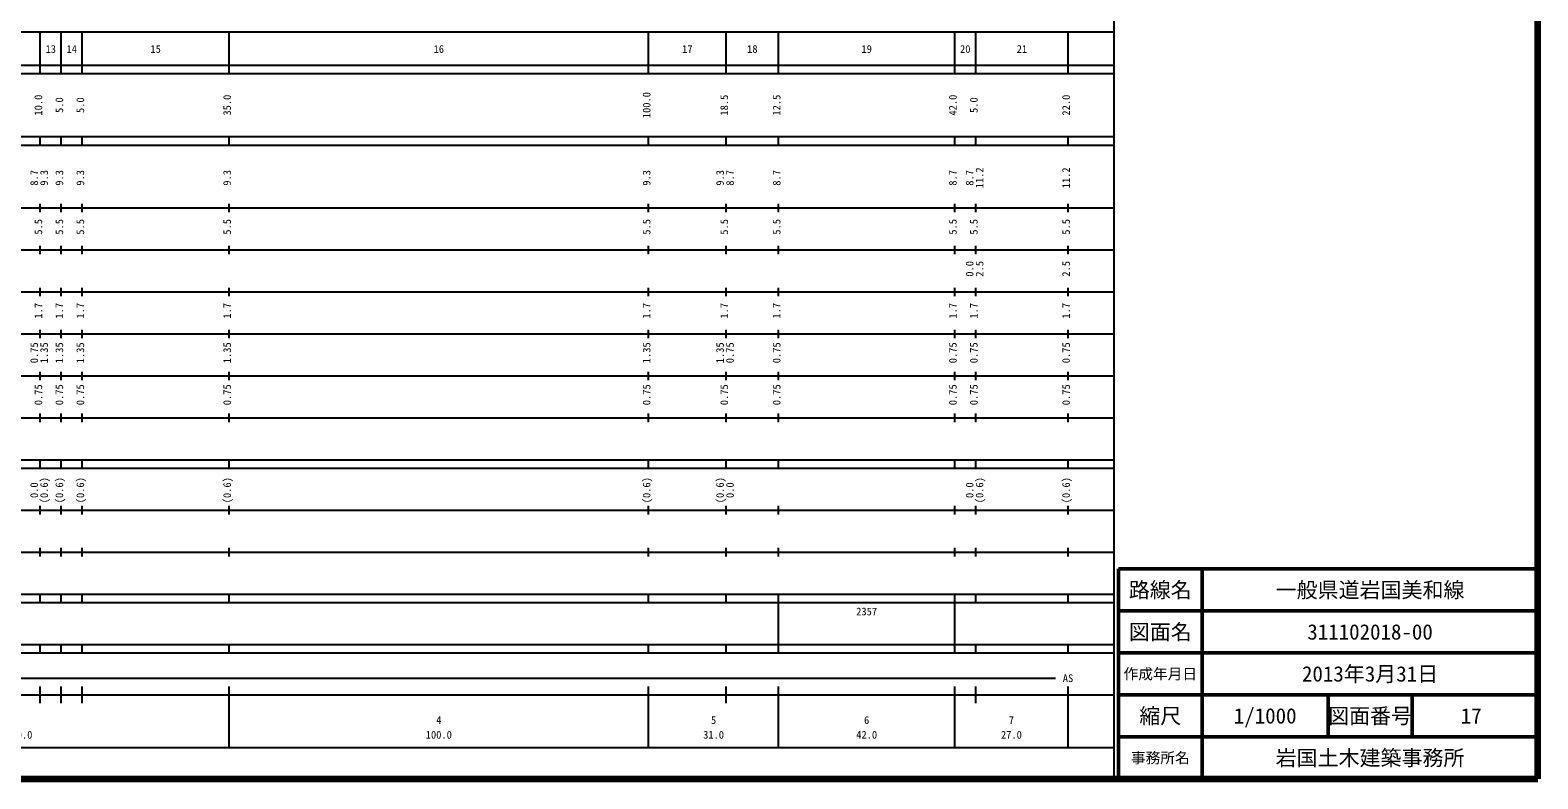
# Model space of a CAD drawing. Units: millimetres on the paper, enlarged 1000 times. Extents: x -625 to 645140, y -85230 to 274770.
# Drawn here: x 285722 to 645140, y -85230 to 93127 of the extents above; entities that cross this region are included whole.
import ezdxf
from ezdxf.enums import TextEntityAlignment as Align

# ---------------------------------------------------------------- set-up
doc = ezdxf.new("R2010")
doc.units = ezdxf.units.MM
doc.header["$LTSCALE"] = 1000
for name, color, linetype, lineweight in [('M-TTL', 2, 'Continuous', 140), ('M-TTL-BAND', 7, 'Continuous', 25), ('M-TTL-FRAM', 2, 'Continuous', 50), ('M-TTL-LINE', 7, 'Continuous', 50)]:
    doc.layers.add(name, color=color, linetype=linetype, lineweight=lineweight)
doc.layers.add('M-TTL-TXT', color=7, linetype='Continuous')
doc.styles.add('ＭＳ ゴシック', font='')
doc.styles.get('ＭＳ ゴシック').set_extended_font_data('MS Gothic')

msp = doc.modelspace()

# ---------------------------------------------------------------- linework, layer by layer
at = {"layer": 'M-TTL'}
for p, q in [((645140, -85230), (645140, 274770)), ((5140, -85230), (645140, -85230))]:
    msp.add_line(p, q, dxfattribs=at)
at = {"layer": 'M-TTL-BAND'}
for p, q in [((544140, -85230), (544140, 264770)), ((33140, 92770), (544140, 92770)), ((288140, 82770), (288140, 92770)), ((293140, 82770), (293140, 92770)), ((298140, 82770), (298140, 92770)), ((333140, 82770), (333140, 92770)), ((433140, 82770), (433140, 92770)), ((451640, 82770), (451640, 92770)), ((464140, 82770), (464140, 92770)), ((506140, 82770), (506140, 92770)), ((511140, 82770), (511140, 92770)), ((533140, 82770), (533140, 92770)), ((5140, 84770), (544140, 84770)), ((5140, 82770), (544140, 82770)), ((5140, 67770), (544140, 67770)), ((5140, 65770), (544140, 65770)), ((288140, 65770), (288140, 67770)), ((293140, 65770), (293140, 67770)), ((298140, 65770), (298140, 67770)), ((333140, 65770), (333140, 67770)), ((433140, 65770), (433140, 67770)), ((451640, 65770), (451640, 67770)), ((464140, 65770), (464140, 67770)), ((506140, 65770), (506140, 67770)), ((511140, 65770), (511140, 67770)), ((533140, 65770), (533140, 67770)), ((5140, 50770), (544140, 50770)), ((288140, 49770), (288140, 51770)), ((293140, 49770), (293140, 51770)), ((298140, 49770), (298140, 51770)), ((333140, 49770), (333140, 51770)), ((433140, 49770), (433140, 51770)), ((451640, 49770), (451640, 51770)), ((464140, 49770), (464140, 51770)), ((506140, 49770), (506140, 51770)), ((511140, 49770), (511140, 51770)), ((533140, 49770), (533140, 51770)), ((11140, 40770), (544140, 40770)), ((288140, 39770), (288140, 41770)), ((293140, 39770), (293140, 41770)), ((298140, 39770), (298140, 41770)), ((333140, 39770), (333140, 41770)), ((433140, 39770), (433140, 41770)), ((451640, 39770), (451640, 41770)), ((464140, 39770), (464140, 41770)), ((506140, 39770), (506140, 41770)), ((511140, 39770), (511140, 41770)), ((533140, 39770), (533140, 41770)), ((17140, 30770), (544140, 30770)), ((288140, 29770), (288140, 31770)), ((293140, 29770), (293140, 31770)), ((298140, 29770), (298140, 31770)), ((333140, 29770), (333140, 31770)), ((433140, 29770), (433140, 31770)), ((451640, 29770), (451640, 31770)), ((464140, 29770), (464140, 31770)), ((506140, 29770), (506140, 31770)), ((511140, 29770), (511140, 31770)), ((533140, 29770), (533140, 31770)), ((288140, 19770), (288140, 21770)), ((293140, 19770), (293140, 21770)), ((298140, 19770), (298140, 21770)), ((333140, 19770), (333140, 21770)), ((433140, 19770), (433140, 21770)), ((451640, 19770), (451640, 21770)), ((464140, 19770), (464140, 21770)), ((506140, 19770), (506140, 21770)), ((511140, 19770), (511140, 21770)), ((533140, 19770), (533140, 21770)), ((11140, 20770), (544140, 20770)), ((288140, 9770), (288140, 11770)), ((293140, 9770), (293140, 11770)), ((298140, 9770), (298140, 11770)), ((333140, 9770), (333140, 11770)), ((433140, 9770), (433140, 11770)), ((451640, 9770), (451640, 11770)), ((464140, 9770), (464140, 11770)), ((506140, 9770), (506140, 11770)), ((511140, 9770), (511140, 11770)), ((533140, 9770), (533140, 11770)), ((17140, 10770), (544140, 10770)), ((21890, 770), (544140, 770)), ((288140, -230), (288140, 1770)), ((293140, -230), (293140, 1770)), ((298140, -230), (298140, 1770)), ((333140, -230), (333140, 1770)), ((433140, -230), (433140, 1770)), ((451640, -230), (451640, 1770)), ((464140, -230), (464140, 1770)), ((506140, -230), (506140, 1770)), ((511140, -230), (511140, 1770)), ((533140, -230), (533140, 1770)), ((21890, -9230), (544140, -9230)), ((288140, -11230), (288140, -9230)), ((293140, -11230), (293140, -9230)), ((298140, -11230), (298140, -9230)), ((333140, -11230), (333140, -9230)), ((433140, -11230), (433140, -9230)), ((451640, -11230), (451640, -9230)), ((464140, -11230), (464140, -9230)), ((506140, -11230), (506140, -9230)), ((511140, -11230), (511140, -9230)), ((533140, -11230), (533140, -9230)), ((5140, -11230), (544140, -11230)), ((14140, -21230), (544140, -21230)), ((288140, -22230), (288140, -20230)), ((293140, -22230), (293140, -20230)), ((298140, -22230), (298140, -20230)), ((333140, -22230), (333140, -20230)), ((433140, -22230), (433140, -20230)), ((451640, -22230), (451640, -20230)), ((464140, -22230), (464140, -20230)), ((506140, -22230), (506140, -20230)), ((511140, -22230), (511140, -20230)), ((533140, -22230), (533140, -20230)), ((5140, -31230), (544140, -31230)), ((288140, -32230), (288140, -30230)), ((293140, -32230), (293140, -30230)), ((298140, -32230), (298140, -30230)), ((333140, -32230), (333140, -30230)), ((433140, -32230), (433140, -30230)), ((451640, -32230), (451640, -30230)), ((464140, -32230), (464140, -30230)), ((506140, -32230), (506140, -30230)), ((511140, -32230), (511140, -30230)), ((533140, -32230), (533140, -30230)), ((5140, -41230), (544140, -41230)), ((288140, -43230), (288140, -41230)), ((293140, -43230), (293140, -41230)), ((298140, -43230), (298140, -41230)), ((333140, -43230), (333140, -41230)), ((433140, -43230), (433140, -41230)), ((451640, -43230), (451640, -41230)), ((464140, -43230), (464140, -41230)), ((506140, -43230), (506140, -41230)), ((511140, -43230), (511140, -41230)), ((533140, -43230), (533140, -41230)), ((20390, -43230), (544140, -43230)), ((464140, -53230), (464140, -43230)), ((506140, -53230), (506140, -43230)), ((20390, -53230), (544140, -53230)), ((288140, -55230), (288140, -53230)), ((293140, -55230), (293140, -53230)), ((298140, -55230), (298140, -53230)), ((333140, -55230), (333140, -53230)), ((433140, -55230), (433140, -53230)), ((451640, -55230), (451640, -53230)), ((464140, -55230), (464140, -53230)), ((506140, -55230), (506140, -53230)), ((511140, -55230), (511140, -53230)), ((533140, -55230), (533140, -53230)), ((5140, -55230), (544140, -55230)), ((36140, -61230), (530140, -61230)), ((288140, -67230), (288140, -63230)), ((293140, -67230), (293140, -63230)), ((298140, -67230), (298140, -63230)), ((333140, -77730), (333140, -63230)), ((433140, -77730), (433140, -63230)), ((451640, -67230), (451640, -63230)), ((464140, -77730), (464140, -63230)), ((506140, -77730), (506140, -63230)), ((511140, -67230), (511140, -63230)), ((533140, -77730), (533140, -63230)), ((5140, -65230), (544140, -65230)), ((33140, -77730), (544140, -77730))]:
    msp.add_line(p, q, dxfattribs=at)
at = {"layer": 'M-TTL-FRAM'}
for p, q in [((645140, -35230), (545140, -35230)), ((545140, -35230), (545140, -85230))]:
    msp.add_line(p, q, dxfattribs=at)
at = {"layer": 'M-TTL-LINE'}
for p, q in [((565140, -35230), (565140, -85230)), ((645140, -45230), (545140, -45230)), ((645140, -55230), (545140, -55230)), ((645140, -65230), (545140, -65230)), ((595140, -65230), (595140, -67730)), ((595140, -67730), (595140, -72730)), ((615140, -65230), (615140, -67730)), ((615140, -67730), (615140, -72730)), ((645140, -75230), (545140, -75230)), ((595140, -72730), (595140, -75230)), ((615140, -72730), (615140, -75230))]:
    msp.add_line(p, q, dxfattribs=at)

# ---------------------------------------------------------------- texts
at = {"layer": 'M-TTL-BAND', "style": 'ＭＳ ゴシック'}
for s, p in [('13', (290640, 87175)), ('14', (295640, 87175)), ('15', (315640, 87175)), ('16', (383140, 87175)), ('17', (442390, 87175)), ('18', (457890, 87175)), ('19', (485140, 87175)), ('20', (508640, 87175)), ('21', (522140, 87175)), ('AS', (533140, -62730)), ('4', (383140, -72707)), ('5', (448640, -72707)), ('6', (485140, -72707)), ('7', (519640, -72707)), ('100.0', (283140, -76197)), ('100.0', (383140, -76197)), ('31.0', (448640, -76197)), ('42.0', (485140, -76197)), ('27.0', (519640, -76197))]:
    msp.add_text(s, height=1833, dxfattribs=at).set_placement(p, align=Align.BOTTOM_CENTER)
for s, p in [('10.0', (289140, 75270)), ('5.0', (294140, 75270)), ('5.0', (299140, 75270)), ('35.0', (334140, 75270)), ('100.0', (434140, 75270)), ('18.5', (452640, 75270)), ('12.5', (465140, 75270)), ('42.0', (507140, 75270)), ('5.0', (512140, 75270)), ('22.0', (534140, 75270)), ('8.7', (288140, 57944)), ('9.3', (290510, 57944)), ('9.3', (294140, 57944)), ('9.3', (299140, 57944)), ('9.3', (334140, 57944)), ('9.3', (434140, 57944)), ('9.3', (451640, 57944)), ('8.7', (454010, 57944)), ('8.7', (465140, 57944)), ('8.7', (507140, 57944)), ('8.7', (511140, 57944)), ('11.2', (513510, 57944)), ('11.2', (534140, 57944)), ('5.5', (289140, 46270)), ('5.5', (294140, 46270)), ('5.5', (299140, 46270)), ('5.5', (334140, 46270)), ('5.5', (434140, 46270)), ('5.5', (452640, 46270)), ('5.5', (465140, 46270)), ('5.5', (507140, 46270)), ('5.5', (512140, 46270)), ('5.5', (534140, 46270)), ('0.0', (511140, 36270)), ('2.5', (513510, 36270)), ('2.5', (534140, 36270)), ('1.7', (289140, 26270)), ('1.7', (294140, 26270)), ('1.7', (299140, 26270)), ('1.7', (334140, 26270)), ('1.7', (434140, 26270)), ('1.7', (452640, 26270)), ('1.7', (465140, 26270)), ('1.7', (507140, 26270)), ('1.7', (512140, 26270)), ('1.7', (534140, 26270)), ('0.75', (288140, 16270)), ('1.35', (290510, 16270)), ('1.35', (294140, 16270)), ('1.35', (299140, 16270)), ('1.35', (334140, 16270)), ('1.35', (434140, 16270)), ('1.35', (451640, 16270)), ('0.75', (454010, 16270)), ('0.75', (465140, 16270)), ('0.75', (507140, 16270)), ('0.75', (512140, 16270)), ('0.75', (534140, 16270)), ('0.75', (289140, 6270)), ('0.75', (294140, 6270)), ('0.75', (299140, 6270)), ('0.75', (334140, 6270)), ('0.75', (434140, 6270)), ('0.75', (452640, 6270)), ('0.75', (465140, 6270)), ('0.75', (507140, 6270)), ('0.75', (512140, 6270)), ('0.75', (534140, 6270)), ('(0.6)', (290510, -16466)), ('(0.6)', (294140, -16466)), ('(0.6)', (299140, -16466)), ('(0.6)', (334140, -16466)), ('(0.6)', (434140, -16466)), ('(0.6)', (451640, -16466)), ('(0.6)', (513510, -16466)), ('(0.6)', (534140, -16466)), ('0.0', (288140, -16466)), ('0.0', (454010, -16466)), ('0.0', (511140, -16466))]:
    msp.add_text(s, height=1833, rotation=90, dxfattribs=at).set_placement(p, align=Align.BOTTOM_CENTER)
msp.add_text('2357', height=1833, dxfattribs=at).set_placement((482640, -46825), align=Align.BOTTOM_LEFT)
at = {"layer": 'M-TTL-TXT', "style": 'ＭＳ ゴシック'}
for s, height, p in [('路線名', 3666, (555140, -40230)), ('路線名', 3666, (555140, -40230)), ('一般県道岩国美和線', 3666, (605140, -40230)), ('図面名', 3666, (555140, -50230)), ('図面名', 3666, (555140, -50230)), ('311102018-00', 3666, (605140, -50230)), ('作成年月日', 2566, (555140, -60230)), ('作成年月日', 2566, (555140, -60230)), ('2013年3月31日', 3666, (605140, -60230)), ('縮尺', 3666, (555140, -70230)), ('縮尺', 3666, (555140, -70230)), ('1/1000', 3666, (580140, -70230)), ('図面番号', 3666, (605140, -70230)), ('図面番号', 3666, (605140, -70230)), ('17', 3666, (629265, -70230)), ('事務所名', 2566, (555140, -80230)), ('事務所名', 2566, (555140, -80230)), ('岩国土木建築事務所', 3666, (605140, -80230))]:
    msp.add_text(s, height=height, dxfattribs=at).set_placement(p, align=Align.MIDDLE_CENTER)

doc.saveas('drawing.dxf')
